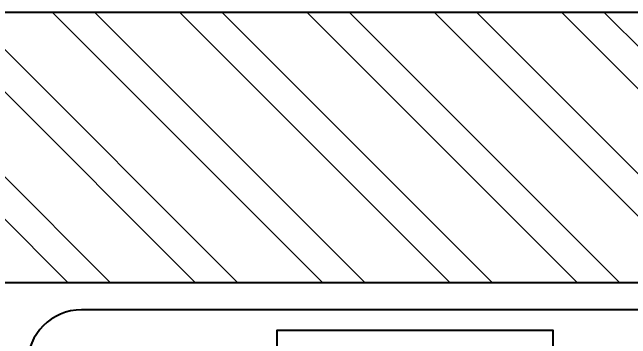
# Model space of a CAD drawing. Header units: feet. Extents: x 3359029 to 3367816, y -5719224 to -5712319.
# Drawn here: x 3365780 to 3366351, y -5712620 to -5712319 of the extents above; entities that cross this region are included whole.
import ezdxf

# ---------------------------------------------------------------- set-up
doc = ezdxf.new("R2010")
doc.units = ezdxf.units.FT
doc.header["$LTSCALE"] = 33
doc.header["$MEASUREMENT"] = 0
doc.layers.add('A-WALL', color=1, linetype='Continuous')
doc.layers.add('PDF_Geometry', color=7, linetype='Continuous')
for name, color, linetype, lineweight in [('LENS-FURNITURE', 13, 'Continuous', 9), ('LENS_DIMENSION', 193, 'Continuous', 0), ('LENS_PARTITION', 21, 'Continuous', 25), ('LN-HATCH', 251, 'Continuous', 0)]:
    doc.layers.add(name, color=color, linetype=linetype, lineweight=lineweight)
doc.styles.get("Standard").update_dxf_attribs({"font": 'GILC____.TTF'})

# ---------------------------------------------------------------- blocks, each defined once
blk = doc.blocks.new('A$Cb3306c25')
at = {"layer": 'LN-HATCH'}
h = blk.add_hatch(dxfattribs=at)
h.set_pattern_fill('ANSI32', color=256, scale=222, angle=-90.00000000000001)
h.set_pattern_definition([(315, (-2870358.035949793, 5460333.452939209), (58.86663953378009, 58.86663953378008), []), (315, (-2870358.035949793, 5460294.208512919), (58.86663953378009, 58.86663953378008), [])])
h.paths.add_polyline_path([(-250, 6385), (-250, 1235), (-725, 1235), (-725, 1085), (-250, 1085), (-250, 250.0000563878566), (-1540, 250), (-3035, 250), (-3035, -20), (-8786.47063149605, -20), (-8786.47063149605, -270), (-2785, -270), (-2785, 0), (0, 0), (0, 6635), (-3150, 6635), (-3150, 6385)])
h.paths.add_polyline_path([(-1390, 250.0000065565109), (-1390, 1235), (-1540, 1235), (-1540, 250)], flags=17)
h.paths.add_polyline_path([(-4370, 6385), (-4370, 6635), (-5565, 6635), (-5565, 6385)], flags=17)
h.paths.add_polyline_path([(-7200, 6095), (-7200, 6635), (-8412, 6635), (-8412, 6095)], flags=17)
at = {"layer": 'A-WALL'}
for p, q in [((0, 6635), (-8786.47063149605, 6635)), ((-250, 6385), (-3150, 6385))]:
    blk.add_line(p, q, dxfattribs=at)
blk = doc.blocks.new('MINGSING')
at = {"layer": 'LENS_PARTITION', "color": 1}
blk.add_lwpolyline([(0, 225.050557859242), (255, 225.050557859242), (255, 575.0505578592417), (0, 575.0505578592417)], close=True, dxfattribs=at)
at = {"insert": (7.55703631043434, 290.8781383554451), "char_height": 25, "width": 317.4808165720382, "attachment_point": 1}
blk.add_mtext('CM2200\\P{\\H0.4x;305mm W x 350mm D x 560mm H}', dxfattribs=at)
blk = doc.blocks.new('MOROTISED TABLE-TRIAL SET 950x600')
at = {"layer": 'PDF_Geometry', "lineweight": 25}
blk.add_lwpolyline([(415.5923622683621, 2.18279e-11), (550.0003704861738, 2.18279e-11, 0.4142524001247118), (599.9958994225599, 50.00260162355697), (599.9958994225599, 899.9973678589085, 0.4142518501714829), (550.0003704861738, 950.0000000000218), (50.00260613718999, 950.0000000000218, 0.4142929195148918), (4.605390131e-07, 899.9973678589085), (4.605390131e-07, 50.00260162355697, 0.414163635492108), (50.00260613718999, 2.18279e-11), (415.5923622683621, 2.18279e-11)], format="xyb", dxfattribs=at)

msp = doc.modelspace()

# ---------------------------------------------------------------- block references
at = {"xscale": -1}
msp.add_blockref('MINGSING', (3366279.292788148, -5713187.67996064), dxfattribs=at)
at = {"layer": 'LENS-FURNITURE', "rotation": 270}
msp.add_blockref('MOROTISED TABLE-TRIAL SET 950x600', (3365793.48864555, -5712593.878831537), dxfattribs=at)
at = {"layer": 'LENS_DIMENSION'}
msp.add_blockref('A$Cb3306c25', (3367815.546694433, -5718954.019963295), dxfattribs=at)

doc.saveas('drawing.dxf')
